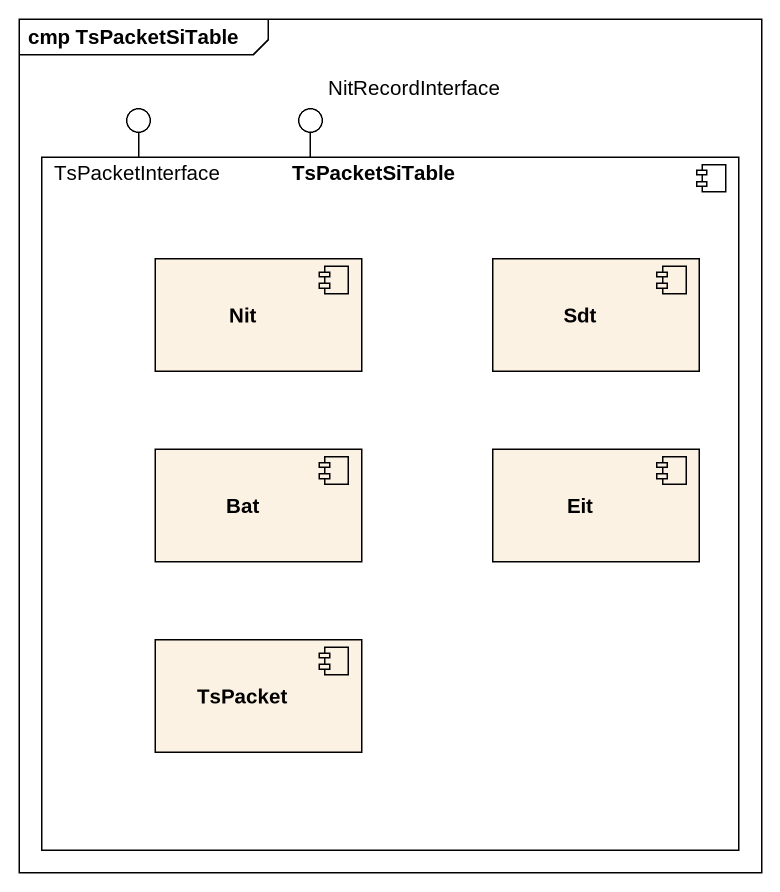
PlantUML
@startuml
mainframe cmp TsPacketSiTable
() TsPacketInterface
() NitRecordInterface
component TsPacketSiTable {
  component Nit
  component Sdt
  component Bat
  component Eit
  component TsPacket
}
TsPacketSiTable -up- TsPacketInterface
TsPacketSiTable -up- NitRecordInterface
@enduml
